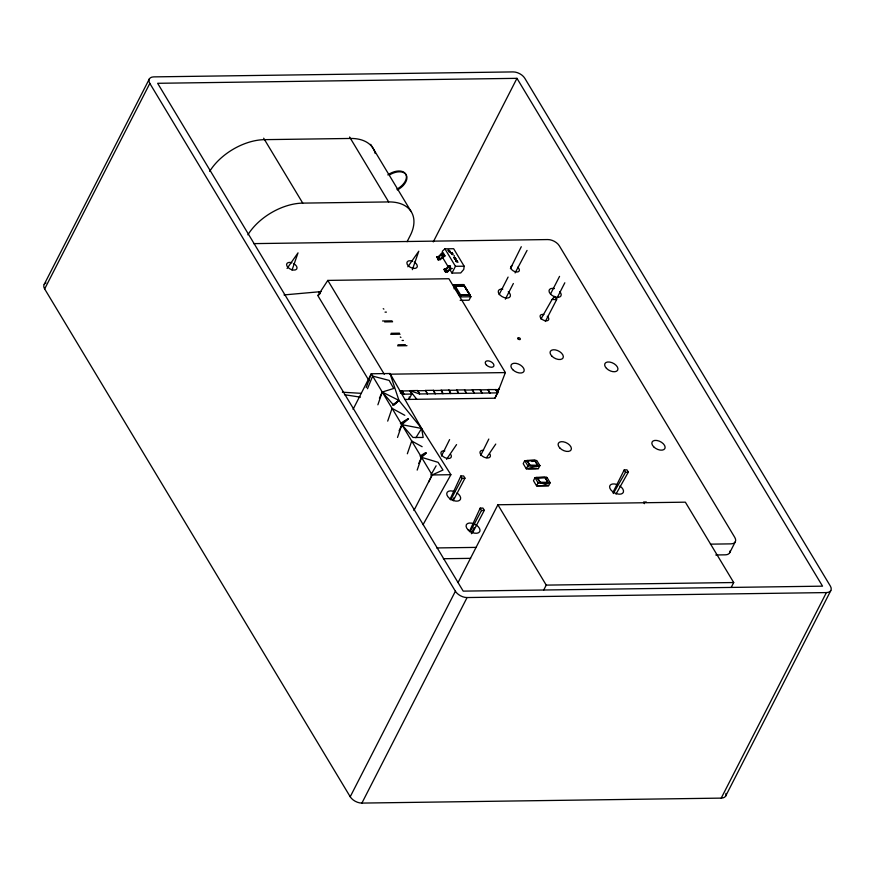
<?xml version="1.0" encoding="UTF-8"?>
<svg xmlns="http://www.w3.org/2000/svg" width="875" height="875" viewBox="0 0 875 875"><rect width="100%" height="100%" fill="white"/><g stroke="black" fill="none" stroke-linecap="round" stroke-linejoin="round"><path stroke-width="1.31" d="M455.131 259.438L454.234 258.508L455.492 259.394M456.794 261.548L455.536 260.673L456.455 261.68M455.35 259.12L454.519 258.77L455.241 258.792M456.127 261.417L456.542 260.947M409.259 396.9L408.997 399.405L411.742 394.056L409.905 390.644L417.725 390.534L419.552 393.958L497.667 392.875L498.859 388.325M441.591 254.516L442.553 251.005L444.927 248.839L453.644 248.708L464.155 266.208L463.761 269.423L460.72 272.956L451.981 273.077L449.87 269.577M451.642 253.772L453.042 254.625L451.916 254.461C450.439 253.05 454.245 253.903 452.156 253.542M454.092 288.837L454.825 285.305L453.294 284.703L460.644 296.909L470.794 296.767L463.444 284.561L453.294 284.703L454.825 285.305L461.016 295.597L460.644 296.909L460.239 295.608L461.016 295.597L460.239 295.608M537.786 465.62L534.767 460.337L526.881 460.589L530.053 465.577L537.786 465.62L534.767 460.337L526.881 460.589M548.034 482.661L545.016 477.378L537.13 477.63L540.312 482.606L548.034 482.661L545.016 477.378L537.13 477.63M449.816 251.42L449.87 251.245A1.181 0.678 27.1 0 0 449.039 250.228A1.181 0.678 27.1 0 0 447.748 250.294L449.389 250.895L449.597 252L448.711 251.562A1.181 0.678 27.1 0 0 449.859 251.311M377.88 404.797L382.244 392.033L393.706 388.478L389.178 380.428L372.652 376.097L367.5 388.73M387.702 421.116L392.066 408.363L404.808 415.319M397.512 437.445L401.898 424.692L408.494 418.709M407.345 453.775L411.72 441.011L422.144 446.709M417.178 470.105L421.542 457.341L426.256 453.075M292.02 270.102L298.025 252.853L287.077 268.45M412.366 269.664L418.797 251.191L407.859 266.777M366.177 387.625L371.262 373.778L390.009 373.516L421.619 428.444L450.887 474.698L423.052 524.672M499.002 389.123L505.367 372.586L448.897 278.731L327.808 280.405L318.095 295.269M438.233 259.941L436.986 256.747L438.452 256.528L441.328 253.706L443.439 253.181L444.959 255.916L440.18 259.645L438.233 259.941L436.986 256.747M445.605 272.18L444.358 268.997L445.834 268.756L449.028 265.716L450.505 265.902L446.009 269.325L444.073 269.642L445.605 272.18L447.519 271.895L450.734 268.844L452.222 268.494L450.581 268.275L447.42 271.272L445.878 271.523M444.073 269.642L444.358 268.997M405.092 399.459L494.933 398.212L499.045 388.883A1.881 1.083 27.1 0 1 498.072 389.627L488.02 389.561L489.858 392.984L488.02 389.561M452.594 500.358L453.698 497.919M471.384 533.728L474.141 527.614M451.697 253.684L452.736 253.652M379.433 398.191L382.244 392.033L398.956 400.422L421.619 428.444L423.172 437.467L412.978 437.467L401.898 424.692L399.077 430.85M418.72 463.498L421.542 457.341L438.091 462.328L442.991 470.039L432.141 474.961L413.941 510.519M450.012 499.341L460.863 475.978L463.619 475.945L464.964 478.198L453.206 500.697M469.35 531.486L480.2 508.113L482.956 508.08L484.302 510.333L472.555 532.831M428.641 482.147L432.141 474.961L371.262 373.778L353.062 409.347M451.981 273.077L455.448 266.295L444.927 248.839M510.409 268.647L521.281 246.717M441.427 456.072L449.597 439.6M480.637 455.525L488.808 439.053M459.67 295.302L454.398 286.027L464.592 285.83L469.973 294.886L459.67 295.302L454.398 286.027L464.417 286.169L469.973 294.886L459.878 294.908M612.992 492.33L624.247 469.886L627.003 469.853L628.348 472.106L615.989 494.102M44.209 284.375L149.384 78.837M44.658 288.947L149.833 83.409A9.395 5.392 27.1 0 1 153.781 76.88L513.1 71.914A9.395 5.392 27.1 0 1 524.781 78.236L830.342 586.053A9.395 5.392 27.1 0 1 826.405 592.583L721.219 798.12L361.9 803.086A9.395 5.392 27.1 0 1 350.219 796.764L44.658 288.947A9.395 5.392 27.1 0 1 45.992 282.898M407.094 241.697L410.189 235.648A46.977 28.284 -31 0 0 388.664 201.928L349.606 137.014M433.278 241.894L516.972 78.334L157.642 83.3L463.203 591.128L822.533 586.162L516.972 78.334M454.048 285.316L454.825 285.305M411.742 394.056L403.922 394.166L402.095 390.753L399.492 390.786M464.198 285.184L463.444 284.561L470.794 296.767L469.044 300.202L460.163 300.322M416.817 399.295L409.905 390.644L419.552 393.958L417.725 390.534M470.389 295.466L469.613 295.477L470.794 296.767M425.534 390.425L427.361 393.848L425.534 390.425L433.344 390.316L435.17 393.739L433.344 390.316M441.153 390.206L442.98 393.63L441.153 390.206L448.963 390.097L450.8 393.52L448.963 390.097M499.122 294.602L508.091 277.08M456.783 389.998L458.609 393.411L456.783 389.998L464.592 389.889L466.419 393.302L464.592 389.889M505.334 299.173L513.363 283.5M472.402 389.78L474.228 393.192L472.402 389.78L480.211 389.67L482.038 393.094L480.211 389.67M494.933 398.212L497.667 392.875L495.841 389.452M550.583 293.891L559.552 276.369M556.795 298.462L564.823 282.789M458.052 582.597L497.886 504.766L685.355 502.173L733.709 582.531L731.216 587.387M350.219 796.764L455.394 591.227L149.833 83.409M524.748 460.655L526.378 460.753L524.748 460.655L523.206 463.673L526.302 468.814L538.333 468.65L539.875 465.631L536.78 460.491L524.748 460.655L527.844 465.795L526.302 468.814L539.875 465.631L529.091 465.248L527.844 465.795L539.875 465.631L538.661 465.445M529.277 465.577L527.844 465.795M361.9 803.086L467.075 597.548L826.405 592.583M536.222 468.672L528.413 468.781M536.441 477.466L547.039 477.52L550.134 482.672L548.592 485.68L536.561 485.844L533.466 480.703L535.008 477.695L536.441 477.466L535.008 477.695L538.103 482.836L536.561 485.844L548.592 485.68L539.339 482.289L538.103 482.836L550.134 482.672L539.339 482.289M545.814 477.334L547.039 477.52L535.008 477.695L537.469 478.581M548.909 482.486L550.134 482.672M543.747 589.98L546.23 585.113L497.886 504.766M729.706 552.738L735.317 541.778M725.616 796.162L830.791 590.625M545.344 321.464L556.653 299.611L554.663 296.362L552.092 299.447L540.925 319.069M515.102 272.923L527.056 250.425M450.734 499.844L462.098 478.45L460.863 475.978M470.083 531.978L481.447 510.584L480.2 508.113M456.63 261.33L455.952 261.144M436.702 257.403L438.638 257.075L443.439 253.181M430.806 475.103L436.111 465.817M613.266 493.544L625.494 472.358L628.348 472.106M415.877 437.752L421.619 428.444L401.898 424.692M446.567 459.309L456.553 444.598M486.555 457.636L495.764 444.062M438.506 259.284L440.005 259.055L442.848 256.277L444.959 255.916L443.078 253.816M394.056 405.125L398.956 400.422L390.009 373.516M401.067 424.495L408.395 418.677M420.722 457.155L425.95 452.998M392.492 405.147L398.956 400.422L393.334 404.808L382.244 392.033M400.378 423.413L408.308 418.545M420.033 456.072L425.688 452.594M531.989 461.541L535.566 460.305M455.919 259.153L455.809 258.552L456.159 259.208M457.22 261.308L457.111 260.706L457.461 261.373M538.103 482.836L539.536 482.606M284.014 294.93L321.202 291.605M462.098 478.45L464.964 478.198M481.447 510.584L484.302 510.333M537.841 465.402L530.053 465.577L527.034 460.414M548.089 482.442L540.312 482.606L537.283 477.455M247.877 234.839A46.977 28.284 -31 0 1 302.739 203.12L388.664 201.928M253.63 243.622L547.783 239.564A9.275 5.316 27.1 0 1 559.311 245.798L734.781 537.414A9.275 5.316 27.1 0 1 730.888 543.867L710.467 544.152M457.111 262.172L458.117 262.161M385.033 312.134L386.4 312.113M382.55 320.983L392.044 320.852M384.639 321.912L392.602 321.792M391.114 333.298L399.459 333.178M390.709 334.348L400.083 334.217M402.073 340.452L403.441 340.43M398.016 344.772L405.333 344.673M397.611 345.822L406.984 345.691M389.528 374.183L505.367 372.586M401.986 390.95L409.806 390.852M417.616 390.742L425.425 390.633M433.234 390.523L441.055 390.414M448.864 390.305L456.673 390.195M464.483 390.086L472.292 389.988M480.112 389.878L487.922 389.769M432.141 474.961L450.887 474.698M436.734 547.936L476.23 547.389M443.384 558.731L470.619 558.348M715.75 554.969L725.277 554.837A9.275 5.316 27.1 0 0 730.056 550.922M546.23 585.113L733.709 582.531M452.134 252.459L451.347 253.214L450.461 252.361L450.986 253.116L452.364 252.58M646.341 501.987L643.584 502.02L644.416 503.672M455.448 266.295L464.155 266.208M552.092 299.447L556.653 299.611M342.355 392.197L361.419 393.345M536.036 468.355L538.333 468.65M344.487 394.702L360.456 397.163M400.312 392.93L403.922 394.166L402.095 390.753M454.016 257.348L455.383 258.048L454.267 257.578M383.239 308.678L383.873 309.116M400.28 336.995L400.903 337.433M441.613 254.209L443.363 256.605M448.973 266.459L450.734 268.844M319.966 293.65L318.598 291.637L319.889 293.781M445.834 268.756L447.42 271.272M438.452 256.528L440.005 259.055M449.028 265.716L450.581 268.275M454.081 255.456L454.497 256.145M442.159 256.747L448.47 267.247M370.694 144.353L411.141 211.586M495.731 389.659L497.667 392.875M263.67 138.206L302.739 203.12M327.808 280.405L384.289 374.259M369.075 380.767L318.183 296.188A1.881 1.083 27.1 0 1 318.97 294.875M438.638 257.075L440.18 259.645M441.328 253.706L442.848 256.277M446.009 269.325L447.519 271.895M624.247 469.886L625.494 472.358M725.933 793.363A9.395 5.392 27.1 0 1 721.219 798.12M467.075 597.548A9.395 5.392 27.1 0 1 455.394 591.227M375.222 153.519A46.977 28.284 -31 0 0 350.47 138.458L264.545 139.65A46.977 28.284 -31 0 0 209.694 171.369M389.517 174.923A14.088 8.487 -31 0 1 406.306 175.077A14.088 8.487 -31 0 1 397.381 189.952M387.811 174.912A14.088 8.487 -31 0 1 405.595 173.884A14.088 8.487 -31 0 1 396.889 189.142M293.661 263.561A5.633 3.237 27.1 0 1 295.575 269.85A5.633 3.237 27.1 0 1 286.978 266.044A5.633 3.237 27.1 0 1 291.911 262.784M414.28 262.095A5.633 3.237 27.1 0 1 415.614 268.275A5.633 3.237 27.1 0 1 407.148 264.119A5.633 3.237 27.1 0 1 412.562 261.242M450.833 454.595A5.633 3.237 27.1 0 1 448.142 458.511A5.633 3.237 27.1 0 1 441.186 454.202A5.633 3.237 27.1 0 1 444.828 450.877M489.727 453.797A5.633 3.237 27.1 0 1 487.528 457.986A5.633 3.237 27.1 0 1 480.375 453.928A5.633 3.237 27.1 0 1 483.547 450.297M619.894 486.03A7.514 4.309 27.1 0 1 620.998 494.047A7.514 4.309 27.1 0 1 609.919 488.327A7.514 4.309 27.1 0 1 617.181 484.619M457.023 492.975A7.514 4.309 27.1 0 1 458.008 501.025A7.514 4.309 27.1 0 1 446.961 495.053A7.514 4.309 27.1 0 1 454.781 491.761M559.661 291.561A6.573 3.773 27.1 0 1 558.195 297.336A6.573 3.773 27.1 0 1 549.336 292.316A6.573 3.773 27.1 0 1 554.4 288.586M508.288 291.692A6.573 3.773 27.1 0 1 508.113 297.938A6.573 3.773 27.1 0 1 498.881 293.628A6.573 3.773 27.1 0 1 502.808 289.133M517.617 267.247A4.703 2.702 27.1 0 1 518.306 271.731A4.703 2.702 27.1 0 1 511.864 269.762A4.703 2.702 27.1 0 1 512.345 265.639M547.247 316.291A4.703 2.702 27.1 0 1 546.962 320.797A4.703 2.702 27.1 0 1 540.367 317.384A4.703 2.702 27.1 0 1 543.911 314.573M453.83 257.447L454.869 258.037L453.83 257.447M518.087 338.92A1.433 0.82 27.1 0 0 520.33 339.281A1.433 0.82 27.1 0 0 518.744 337.663A1.433 0.82 27.1 0 0 518.087 338.92M653.658 446.786A7.164 4.102 27.1 0 0 664.858 448.558A7.164 4.102 27.1 0 0 656.961 440.486A7.164 4.102 27.1 0 0 653.658 446.786M551.873 356.147A7.164 4.102 27.1 0 0 563.062 357.93A7.164 4.102 27.1 0 0 555.177 349.858A7.164 4.102 27.1 0 0 551.873 356.147M512.739 369.655A7.164 4.102 27.1 0 0 523.928 371.427A7.164 4.102 27.1 0 0 516.042 363.355A7.164 4.102 27.1 0 0 512.739 369.655M606.473 368.364A7.164 4.102 27.1 0 0 617.673 370.136A7.164 4.102 27.1 0 0 609.777 362.064A7.164 4.102 27.1 0 0 606.473 368.364M559.923 448.077A7.164 4.102 27.1 0 0 571.123 449.848A7.164 4.102 27.1 0 0 563.238 441.777A7.164 4.102 27.1 0 0 559.923 448.077M467.972 529.736A7.514 4.309 27.1 0 0 479.73 531.595A7.514 4.309 27.1 0 0 471.439 523.119A7.514 4.309 27.1 0 0 467.972 529.736M486.325 364.93A4.703 2.691 27.1 0 0 493.73 366.286A4.703 2.691 27.1 0 0 488.742 360.927A4.703 2.691 27.1 0 0 486.325 364.93"/></g></svg>
